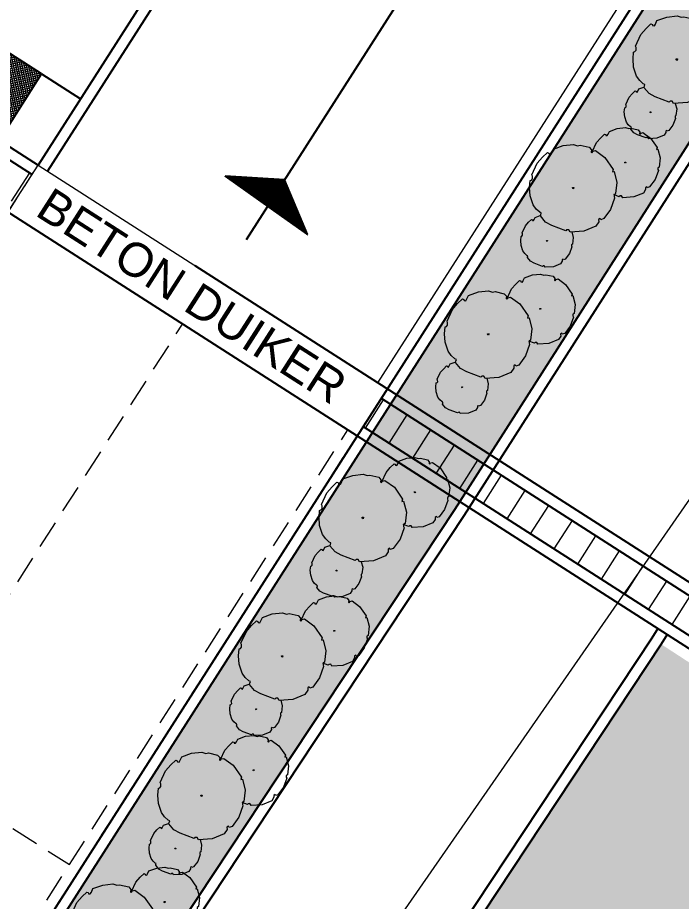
# Model space of a CAD drawing. Header units: inches. Extents: x 249 to 1192, y -18 to 440.
# Drawn here: x 971.83 to 977.75, y 65.97 to 73.85 of the extents above; entities that cross this region are included whole.
import ezdxf

# ---------------------------------------------------------------- set-up
doc = ezdxf.new("R2010")
doc.units = ezdxf.units.IN
doc.header["$MEASUREMENT"] = 0
doc.linetypes.add('CENTER2', pattern=[1.125, 0.75, -0.125, 0.125, -0.125])
doc.linetypes.add('DASHED2', pattern=[0.375, 0.25, -0.125])
for name, color, linetype, lineweight in [('ARSIR BETON', 8, 'Continuous', 0), ('DINDING', 6, 'Continuous', 0), ('DINDING2', 137, 'Continuous', 20), ('RENCANA JALAN', 13, 'Continuous', 15), ('TEXT (KET. RUANG)', 7, 'Continuous', 5), ('VEGETASI', 60, 'Continuous', 0)]:
    doc.layers.add(name, color=color, linetype=linetype, lineweight=lineweight)
for name, color, linetype in [('AS', 15, 'CENTER2'), ('KANSTEEN', 204, 'Continuous'), ('KOLOM', 5, 'Continuous'), ('RUMPUT', 86, 'Continuous'), ('SALURAN', 117, 'Continuous')]:
    doc.layers.add(name, color=color, linetype=linetype)
doc.styles.add('ATTR', font='romans.shx', dxfattribs={"width": 0.8, "height": 0.470416260033865})
doc.styles.get("Standard").update_dxf_attribs({"font": 'arial.ttf'})
pattern_1 = [(57.36874968947846, (0, 0), (-0.0535506494527033, 0.244197313478704), [0.046875, -0.30667839075]), (12.36874968947846, (0, 0), (-0.05355064946683093, 0.2441973135431277), [0.04687499999999999, -0.203125]), (102.3687496894784, (0, 0), (-0.2441973135431277, -0.05355064946683093), [0.04687499999999999, -0.203125])]

# ---------------------------------------------------------------- blocks, each defined once
blk = doc.blocks.new('TAPAK')
at = {"layer": 'RENCANA JALAN'}
blk.add_lwpolyline([(238.8186076660272, 246.4668074431007), (180.9058510639857, 163.0774370909467, 0.3362561549102545), (181.0457218854317, 159.6889200181071, 4.598988858042809)], format="xyb", dxfattribs=at)
blk = doc.blocks.new('K1')
at = {"layer": 'ARSIR BETON'}
h = blk.add_hatch(dxfattribs=at)
h.set_pattern_fill('ANSI37', color=256, scale=0.15, style=0)
h.set_pattern_definition([(45, (258.3748891430789, 277.1207513811261), (-0.01325825214724776, 0.01325825214724777), []), (135, (258.3748891430789, 277.1207513811261), (-0.01325825214724777, -0.01325825214724776), [])])
h.paths.add_polyline_path([(259.1248891430789, 277.170751381126), (259.1248891430789, 277.870751381126), (258.4248891430789, 277.870751381126), (258.4248891430789, 277.170751381126)])
at = {"layer": 'KOLOM'}
blk.add_lwpolyline([(258.4248891430789, 277.170751381126), (259.1248891430789, 277.170751381126), (259.1248891430789, 277.870751381126), (258.4248891430789, 277.870751381126)], close=True, dxfattribs=at)
for points in [[(258.7248891430789, 277.5707513811261), (258.8248891430789, 277.4707513811261)], [(258.7248891430789, 277.4707513811261), (258.8248891430789, 277.5707513811261)]]:
    blk.add_lwpolyline(points, dxfattribs=at)
blk = doc.blocks.new('LT1')
at = {"layer": 'DINDING2'}
h = blk.add_hatch(dxfattribs=at)
h.set_pattern_fill('_USER', color=23, scale=0.25, angle=90, style=0, pattern_type=0)
h.set_pattern_definition([(90, (711.4508492683333, 121.4074566602441), (-0.25, 1.530757942277972e-17), [])])
h.paths.add_polyline_path([(734.5723976631677, 121.707456660244), (734.5723976631679, 121.4074566602441), (738.4580808532253, 121.4074566602441), (738.4580808532253, 121.707456660244)])
h.paths.add_polyline_path([(730.8723023946515, 121.4074566602441), (730.8723023946515, 121.7074566602441), (729.4325683769544, 121.7074566602441), (729.4325683769544, 121.4074566602441)])
at = {"layer": 'DINDING'}
for points in [[(734.4723023946514, 121.8079693964919), (734.4723023946514, 130.1574566602391)], [(734.5723995026763, 121.8079693964919), (734.5723280599027, 130.1574566602391)], [(730.8723023946513, 122.5074566602391), (730.8723023946513, 129.8074566602391), (728.6825683721388, 129.8074566602391)]]:
    blk.add_lwpolyline(points, dxfattribs=at)
blk.add_lwpolyline([(734.5723976631677, 121.3074566602442), (730.8723023946513, 121.3074566602442), (730.8723023946513, 121.8079693964919), (734.5723976631677, 121.8079693964919)], close=True, dxfattribs=at)
at = {"layer": 'DINDING', "linetype": 'DASHED2'}
for points in [[(726.4977814917318, 109.2058021436947, 0.4060687869047299), (730.8723023946513, 113.7040523586333), (730.8723023946513, 121.7324566602396)], [(726.6009558502661, 105.5071456243841, 0.4060687869047362), (734.5723976631679, 113.7040523586333), (734.5723976631677, 121.7324566602393)], [(726.4977814917318, 107.355802143695, 0.3982590224401112), (732.7223023946511, 113.7040523586333), (732.722302394651, 121.3074566602442)], [(726.598164769396, 105.6072019717436, 0.4060687869047361), (734.4723023946515, 113.7040523586333), (734.4723023946514, 121.3074566602442)]]:
    blk.add_lwpolyline(points, format="xyb", dxfattribs=at)
blk.add_lwpolyline([(730.8723023946513, 116.7040523586333), (734.4723023946515, 116.7040523586333)], dxfattribs=at)
at = {"layer": 'KANSTEEN'}
for points in [[(725.4580811083894, 138.5069439239886), (728.9723023946514, 138.5069439239886, -0.4142135623730951), (730.9723023946514, 136.5069439239886), (730.9723023946514, 121.8079693964919)], [(725.4580811083894, 138.4069439239886), (728.8723023946513, 138.4069439239886, -0.4142135623730951), (730.8723023946513, 136.4069439239886), (730.8723023946513, 121.8079693964919)]]:
    blk.add_lwpolyline(points, format="xyb", dxfattribs=at)
blk.add_lwpolyline([(730.4580811083894, 122.5074566602391), (730.8723023946513, 122.5074566602391)], dxfattribs=at)
at = {"layer": 'SALURAN'}
for points in [[(729.5325683721386, 121.8079693964919), (730.8723023946513, 121.8079693964919)], [(732.5325683721386, 121.8079693964919), (738.9580811083842, 121.8079693964919)], [(729.4325683733518, 121.707456660244), (730.8723023946513, 121.707456660244)], [(734.5723976631677, 121.707456660244), (738.4580811083845, 121.707456660244)], [(734.5723976631677, 121.4074566602441), (738.4580811083845, 121.4074566602441)], [(729.5325683721386, 121.3074566602442), (738.3580811083846, 121.3074566602442)]]:
    blk.add_lwpolyline(points, dxfattribs=at)
at = {"layer": 'KOLOM'}
blk.add_blockref('K1', (471.3331919653104, -155.363294720887), dxfattribs=at)
at = {"layer": 'TEXT (KET. RUANG)'}
blk.add_text('BETON DUIKER', height=0.3014990433612379, dxfattribs=at).set_placement((731.0781867130355, 121.414722498059))
blk = doc.blocks.new('Tree Clump 3')
for points in [[(44.82099999999991, 34.55499999999984), (45.1239999999998, 34.47699999999986), (56.86099999999988, 42.37699999999995), (62.43600000000015, 49.14800000000014), (66.54399999999987, 55.16699999999992), (65.66399999999976, 56.67200000000003), (64.49000000000024, 56.67200000000003), (63.90300000000025, 58.55299999999988), (65.66399999999976, 60.05699999999979), (69.1850000000004, 62.31399999999985), (71.23900000000003, 73.59999999999991), (70.65199999999959, 84.88499999999976), (68.59799999999996, 89.02300000000014), (68.59799999999996, 92.0319999999997), (64.7829999999999, 101.4369999999999), (61.55600000000004, 103.3179999999998), (59.20800000000008, 102.5649999999996), (58.32799999999997, 103.3179999999998), (59.79500000000007, 104.8220000000001), (60.08899999999994, 107.4549999999999), (50.99199999999973, 116.4839999999999), (36.61400000000003, 123.2549999999997), (34.26699999999983, 122.1259999999997), (34.26699999999983, 124.0070000000001), (21.94300000000021, 125.136), (9.913000000000011, 121.75), (9.031999999999698, 119.8689999999997), (6.978000000000065, 119.4929999999999), (5.217999999999847, 119.8689999999997), (-6.226000000000113, 113.4739999999997), (-15.029, 104.4459999999999), (-15.61599999999999, 101.0599999999999), (-14.14800000000014, 100.6839999999997), (-15.029, 98.80299999999988), (-17.66999999999962, 98.42700000000013), (-21.77800000000025, 94.66499999999996), (-25.00499999999965, 80.74699999999984), (-23.53800000000047, 65.69999999999982), (-20.89699999999993, 64.57099999999991), (-20.60400000000027, 62.31399999999985), (-21.48399999999992, 61.18599999999969), (-17.40200000000004, 54.08300000000008)], [(-58.51800000000048, -10.8760000000002), (-66.31999999999971, -10.16100000000006), (-75.3430000000003, -12.70100000000048), (-76.00300000000016, -14.11100000000033), (-77.54300000000012, -14.39300000000003), (-78.86400000000003, -14.11100000000033), (-87.44700000000012, -18.9079999999999), (-94.04899999999998, -25.67900000000009), (-94.48900000000003, -28.2180000000003), (-93.38800000000037, -28.5), (-94.04899999999998, -29.91100000000006), (-96.029, -30.19300000000021), (-99.10999999999967, -33.01400000000012), (-101.5309999999999, -43.45299999999997), (-100.431, -54.73800000000006), (-98.44999999999982, -55.58500000000026), (-98.23000000000002, -57.27800000000002), (-98.88999999999987, -58.12400000000025), (-92.72800000000007, -68.84500000000025), (-89.20699999999988, -73.35900000000015), (-83.48499999999967, -76.74500000000012), (-82.60500000000002, -76.18000000000029), (-81.28499999999985, -75.61600000000021), (-80.404, -76.74500000000012), (-77.32300000000032, -79.2840000000001), (-73.36200000000008, -81.25900000000024), (-65.65999999999985, -82.38699999999994), (-58.83699999999999, -81.82300000000009), (-53.33600000000024, -80.41200000000003), (-53.11599999999999, -79.2840000000001), (-52.23499999999967, -78.1550000000002), (-50.03499999999985, -77.87300000000005), (-48.9340000000002, -78.1550000000002), (-40.13200000000006, -72.23000000000025), (-35.94999999999982, -67.15200000000004), (-32.86900000000014, -62.63800000000015), (-33.529, -61.51000000000022), (-34.40999999999985, -61.51000000000022), (-34.84999999999991, -60.09900000000016), (-33.529, -58.97000000000025), (-30.88800000000037, -57.27800000000002), (-29.56100000000015, -49.98400000000015)]]:
    blk.add_lwpolyline(points)
for points in [[(23.99699999999984, 77.73799999999983), (22.5300000000002, 76.98499999999967), (23.11699999999973, 76.23300000000017), (24.29100000000017, 76.23300000000017)], [(-16.50499999999965, 56.89599999999973), (-17.60500000000002, 54.54499999999962), (-20.17300000000023, 54.07499999999982), (-22.37400000000025, 54.54499999999962), (-36.67800000000034, 46.55200000000013), (-47.68199999999979, 35.26600000000008), (-48.41499999999996, 31.03399999999965), (-46.58100000000013, 30.56399999999985), (-47.68199999999979, 28.21300000000019), (-50.98300000000017, 27.74299999999994), (-56.11800000000039, 23.04099999999971), (-60.15200000000004, 5.641999999999825), (-58.31899999999996, -13.16600000000017), (-55.01699999999983, -14.57700000000023), (-54.65100000000029, -17.39800000000014), (-55.7510000000002, -18.8090000000002), (-45.48100000000022, -36.67700000000013), (-39.61300000000028, -44.20100000000048), (-30.07600000000002, -49.84300000000007), (-28.60899999999992, -48.90300000000002), (-26.40800000000036, -47.96300000000019), (-24.94100000000026, -49.84300000000007), (-19.80600000000004, -54.07500000000027), (-13.20400000000018, -57.36699999999996), (-0.3669999999997344, -59.24800000000005), (11.00399999999991, -58.30700000000002), (20.17300000000023, -55.95600000000036), (20.53999999999996, -54.07500000000027), (22.00699999999961, -52.19400000000019), (25.67500000000018, -51.72400000000016), (27.50900000000001, -52.19400000000019), (42.18000000000029, -42.32000000000016), (49.14899999999989, -33.85600000000022), (54.28399999999965, -26.33199999999988), (53.18399999999974, -24.45200000000023), (51.71699999999964, -24.45200000000023), (50.98300000000017, -22.10000000000036), (53.18399999999974, -20.22000000000025), (57.58500000000004, -17.39800000000014), (60.15300000000025, -3.291999999999916), (59.41899999999987, 10.8149999999996), (56.85199999999986, 15.98700000000008), (56.85199999999986, 19.7489999999998), (52.08300000000008, 31.50499999999965), (48.04899999999998, 33.85599999999977), (45.11400000000003, 32.91499999999996), (44.01399999999967, 33.85599999999977), (45.84799999999996, 35.73599999999988), (46.21500000000015, 39.02799999999979), (34.84500000000025, 50.3130000000001), (16.87199999999984, 58.77700000000004), (13.9380000000001, 57.36699999999973), (13.9380000000001, 59.71799999999985), (-1.467000000000098, 61.12800000000016)], [(1.101000000000113, 1.880999999999858), (-0.7330000000001746, 0.9399999999995998), (0, 0), (1.466999999999643, 0)], [(-64.779, -45.71000000000026), (-65.87999999999965, -46.27400000000011), (-65.4399999999996, -46.83900000000017), (-64.5590000000002, -46.83900000000017)]]:
    blk.add_lwpolyline(points, close=True)
at = {"style": 'ATTR', "width": 0.8, "flags": 9}
blk.add_attdef('ESTCODE', (0, 0), '', height=0.0005188074999999998, dxfattribs=at)

msp = doc.modelspace()

# ---------------------------------------------------------------- hatches: boundary and pattern name
at = {"layer": 'AS'}
h = msp.add_hatch(dxfattribs=at)
h.set_pattern_fill('ANSI31', color=256, scale=0.02, style=0)
h.set_pattern_definition([(45, (973.6813747364979, 71.91315726616617), (-0.001767766952966369, 0.001767766952966369), [])])
h.paths.add_polyline_path([(974.1842337588243, 72.07725783328365), (974.4156643513779, 71.91315726616617), (974.2114120095533, 72.40321556692669), (973.6813747364979, 72.43382024723888)])
at = {"layer": 'RUMPUT'}
h = msp.add_hatch(dxfattribs=at)
h.set_pattern_fill('GRASS', color=256, scale=0.25, angle=-32.63125031052153, style=0)
h.set_pattern_definition(pattern_1)
edge = h.paths.add_edge_path(flags=17)
edge.add_line((928.2641801358429, 87.77966679945874), (928.2102571162511, 87.69545095796715))
edge.add_line((928.2102571162511, 87.69545095796715), (927.4523145428277, 88.18075813429114))
edge.add_line((927.4523145428277, 88.18075813429114), (927.9376217191518, 88.93870070771442))
edge.add_line((927.9376217191518, 88.93870070771442), (944.9810419464964, 115.3713075449288))
edge.add_line((944.9810419464964, 115.3713075449288), (944.6881731201454, 115.5588301200329))
edge.add_line((944.6881731201454, 115.5588301200329), (940.4070226355534, 108.5805976980109))
edge.add_line((940.4070226355534, 108.5805976980109), (924.7936289507031, 90.12836316794235))
edge.add_line((924.7936289507031, 90.12836316794235), (906.9246372932737, 96.97757937312682))
edge.add_line((906.9246372932737, 96.97757937312682), (902.6198956972332, 99.28170147302345))
edge.add_line((902.6198956972332, 99.28170147302345), (887.5537847216924, 69.67303889785137))
edge.add_line((887.5537847216924, 69.67303889785137), (887.5839640358097, 69.65371522052908))
edge.add_line((887.5839640358097, 69.65371522052908), (891.466421446403, 75.71725580791895))
edge.add_line((891.466421446403, 75.71725580791895), (893.1507382762345, 74.6387954160869))
edge.add_line((893.1507382762345, 74.6387954160869), (895.8468892558133, 78.84958749066337))
edge.add_line((895.8468892558133, 78.84958749066337), (898.4575803420505, 77.17797388332485))
edge.add_line((898.4575803420505, 77.17797388332485), (900.9840555867966, 75.56028329557753))
edge.add_line((900.9840555867966, 75.56028329557753), (903.1766002224103, 74.15640695535856))
edge.add_line((903.1766002224103, 74.15640695535856), (906.0370060762891, 72.32490212008338))
edge.add_line((906.0370060762891, 72.32490212008338), (908.5634813210349, 70.70721153233623))
edge.add_line((908.5634813210349, 70.70721153233623), (911.0899565657808, 69.08952094458907))
edge.add_arc((911.5752637421049, 69.84746351801277), 0.8999999999999068, 237.3687496894809, 417.3687496894814)
edge.add_line((912.060570918429, 70.60540609143649), (909.5340956736832, 72.22309667918358))
edge.add_line((909.5340956736832, 72.22309667918358), (907.0076204289373, 73.84078726693082))
edge.add_line((907.0076204289373, 73.84078726693082), (905.4287087104201, 74.85175724624926))
edge.add_line((905.4287087104201, 74.85175724624926), (904.4811451841913, 75.45847785467842))
edge.add_line((904.4811451841913, 75.45847785467842), (901.9546699394457, 77.07616844242597))
edge.add_line((901.9546699394457, 77.07616844242597), (899.4281946946996, 78.69385903017334))
edge.add_line((899.4281946946996, 78.69385903017334), (896.8175036084624, 80.36547263751206))
edge.add_line((896.8175036084624, 80.36547263751206), (899.5136545880416, 84.57626471208866))
edge.add_line((899.5136545880416, 84.57626471208866), (897.8293377582106, 85.65472510392057))
edge.add_line((897.8293377582106, 85.65472510392057), (901.711795168804, 91.71826569131034))
edge.add_line((901.711795168804, 91.71826569131034), (903.396111998635, 90.63980529947843))
edge.add_line((903.396111998635, 90.63980529947843), (906.0922629782137, 94.85059737405518))
edge.add_line((906.0922629782137, 94.85059737405518), (921.3353302881803, 85.09053082797953))
edge.add_line((921.3353302881803, 85.09053082797953), (926.4724966191636, 81.8012266328933))
edge.add_line((926.4724966191636, 81.8012266328933), (923.7225291895686, 77.50638515495434))
edge.add_line((923.7225291895686, 77.50638515495434), (919.4630514694381, 70.79575980628869))
edge.add_line((919.4630514694381, 70.79575980628869), (919.6768221338964, 70.6588834238465))
edge.add_line((919.6768221338964, 70.6588834238465), (925.0547665600768, 78.97698642392996))
edge.add_arc((932.3615963517668, 73.22370576023272), 9.300000000000063, 66.3350080141156, 141.7836714338509, ccw=False)
edge.add_line((936.0945068641443, 81.74165029554075), (936.5596564253326, 82.46811112825382))
edge.add_line((936.5596564253326, 82.46811112825382), (928.2641801358429, 87.77966679945874))
edge = h.paths.add_edge_path()
edge.add_arc((902.0036540352788, 51.04019550044824), 2.899999999999944, 21.48045213667681, 57.36874968948014)
edge.add_line((903.5674216034345, 53.48245490370259), (886.5721298860624, 64.36446275412109))
edge.add_line((886.5721298860624, 64.36446275412109), (889.2682808656411, 68.575254828697))
edge.add_line((889.2682808656411, 68.575254828697), (887.5537847216924, 69.67303889785137))
edge.add_line((887.5537847216924, 69.67303889785137), (884.8649772892379, 64.38886223630908))
edge.add_line((884.8649772892379, 64.38886223630908), (899.8177184374615, 52.38925393144922))
edge.add_line((899.8177184374615, 52.38925393144922), (892.7388052037916, 34.03850843705635))
edge.add_line((892.7388052037916, 34.03850843705635), (893.045840120689, 33.8974270920169))
edge.add_line((893.045840120689, 33.8974270920169), (904.7022274439962, 52.10212843513062))
edge = h.paths.add_edge_path()
edge.add_arc((936.7399936000423, 45.06376926786742), 1.89999999999996, 57.36874968947894, 147.3687496894797)
edge.add_line((935.1398926117033, 46.08830664010732), (918.367172414215, 19.89302387901222))
edge.add_line((918.367172414215, 19.89302387901222), (918.7450692695429, 19.62800377191144))
edge.add_line((918.7450692695429, 19.62800377191144), (936.7549778665605, 42.71331442345686))
edge.add_line((936.7549778665605, 42.71331442345686), (952.0053637954163, 30.06494154661328))
edge.add_line((952.0053637954163, 30.06494154661328), (952.4805707531593, 32.5023109921315))
edge.add_line((952.4805707531593, 32.5023109921315), (994.0278929164667, 85.51311961030572))
edge.add_line((994.0278929164667, 85.51311961030572), (953.000433015902, 112.1961135678978))
edge.add_line((953.000433015902, 112.1961135678978), (949.1372720901161, 114.3550084164287))
edge.add_line((949.1372720901161, 114.3550084164287), (945.2741111643297, 116.5139032649596))
edge.add_line((945.2741111643297, 116.5139032649596), (940.4070226355534, 108.5805976980109))
edge.add_line((940.4070226355534, 108.5805976980109), (924.7936289507031, 90.12836316794235))
edge.add_line((924.7936289507031, 90.12836316794235), (906.9246372932737, 96.97757937312682))
edge.add_line((906.9246372932737, 96.97757937312682), (902.6198956972332, 99.28170147302345))
edge.add_line((902.6198956972332, 99.28170147302345), (887.5537847216924, 69.67303889785137))
edge.add_line((887.5537847216924, 69.67303889785137), (887.5839640358097, 69.65371522052908))
edge.add_line((887.5839640358097, 69.65371522052908), (891.466421446403, 75.71725580791895))
edge.add_line((891.466421446403, 75.71725580791895), (893.1507382762345, 74.6387954160869))
edge.add_line((893.1507382762345, 74.6387954160869), (895.8468892558133, 78.84958749066337))
edge.add_line((895.8468892558133, 78.84958749066337), (898.4575803420505, 77.17797388332485))
edge.add_line((898.4575803420505, 77.17797388332485), (900.9840555867966, 75.56028329557753))
edge.add_line((900.9840555867966, 75.56028329557753), (903.1766002224103, 74.15640695535856))
edge.add_line((903.1766002224103, 74.15640695535856), (906.0370060762891, 72.32490212008338))
edge.add_line((906.0370060762891, 72.32490212008338), (908.5634813210349, 70.70721153233623))
edge.add_line((908.5634813210349, 70.70721153233623), (911.0899565657808, 69.08952094458907))
edge.add_arc((911.5752637421049, 69.84746351801277), 0.8999999999999068, 237.3687496894809, 417.3687496894814)
edge.add_line((912.060570918429, 70.60540609143649), (909.5340956736832, 72.22309667918358))
edge.add_line((909.5340956736832, 72.22309667918358), (907.0076204289373, 73.84078726693082))
edge.add_line((907.0076204289373, 73.84078726693082), (905.4287087104201, 74.85175724624926))
edge.add_line((905.4287087104201, 74.85175724624926), (904.4811451841913, 75.45847785467842))
edge.add_line((904.4811451841913, 75.45847785467842), (901.9546699394457, 77.07616844242597))
edge.add_line((901.9546699394457, 77.07616844242597), (899.4281946946996, 78.69385903017334))
edge.add_line((899.4281946946996, 78.69385903017334), (896.8175036084624, 80.36547263751206))
edge.add_line((896.8175036084624, 80.36547263751206), (899.5136545880416, 84.57626471208866))
edge.add_line((899.5136545880416, 84.57626471208866), (897.8293377582106, 85.65472510392057))
edge.add_line((897.8293377582106, 85.65472510392057), (901.711795168804, 91.71826569131034))
edge.add_line((901.711795168804, 91.71826569131034), (903.396111998635, 90.63980529947843))
edge.add_line((903.396111998635, 90.63980529947843), (906.0922629782137, 94.85059737405518))
edge.add_line((906.0922629782137, 94.85059737405518), (921.3353302881803, 85.09053082797953))
edge.add_line((921.3353302881803, 85.09053082797953), (926.4724966191636, 81.8012266328933))
edge.add_line((926.4724966191636, 81.8012266328933), (923.7225291895686, 77.50638515495434))
edge.add_line((923.7225291895686, 77.50638515495434), (919.4630514694381, 70.79575980628869))
edge.add_line((919.4630514694381, 70.79575980628869), (919.6768221338964, 70.6588834238465))
edge.add_line((919.6768221338964, 70.6588834238465), (925.0547665600768, 78.97698642392996))
edge.add_arc((932.3615963517668, 73.22370576023272), 9.300000000000063, 66.3350080141156, 141.7836714338509, ccw=False)
edge.add_line((936.0945068641443, 81.74165029554075), (936.5596564253326, 82.46811112825382))
edge.add_line((936.5596564253326, 82.46811112825382), (928.2641801358429, 87.77966679945874))
edge.add_line((928.2641801358429, 87.77966679945874), (928.2102571162511, 87.69545095796715))
edge.add_line((928.2102571162511, 87.69545095796715), (927.4523145428277, 88.18075813429114))
edge.add_line((927.4523145428277, 88.18075813429114), (927.9376217191518, 88.93870070771442))
edge.add_line((927.9376217191518, 88.93870070771442), (944.9810419464964, 115.3713075449288))
edge.add_line((944.9810419464964, 115.3713075449288), (944.8968261050047, 115.4252305645203))
edge.add_line((944.8968261050047, 115.4252305645203), (945.3821332813288, 116.1831731379438))
edge.add_line((945.3821332813288, 116.1831731379438), (945.0378815538876, 115.2746288968673))
edge.add_line((945.0378815538876, 115.2746288968673), (966.3961127163827, 101.4809171293647))
edge.add_line((966.3961127163827, 101.4809171293647), (987.2184795251612, 88.14845053534901))
edge.add_line((987.2184795251612, 88.14845053534901), (987.7848094723097, 89.0329327735874))
edge.add_line((987.7848094723097, 89.0329327735874), (987.302433925307, 88.09412145713429))
edge.add_line((987.302433925307, 88.09412145713429), (987.9761557069371, 87.66273134038346))
edge.add_line((987.9761557069371, 87.66273134038346), (989.8828169332337, 86.56062110194841))
edge.add_line((989.8828169332337, 86.56062110194841), (990.4566952614961, 86.19316942314298))
edge.add_line((990.4566952614961, 86.19316942314298), (978.5775728439762, 67.60634550868166))
edge.add_line((978.5775728439762, 67.60634550868166), (977.5716846833689, 68.26077967617172))
edge.add_line((977.5716846833689, 68.26077967617172), (973.9826760007685, 62.8408073817882))
edge.add_arc((963.9830200851626, 69.08097359424411), 11.78697555735094, 271.6088435800943, 328.0342658814109, ccw=False)
edge.add_line((964.3139503599157, 57.29864453998494), (963.9111392153795, 57.18526117887534))
edge.add_line((963.9111392153795, 57.18526117887534), (963.6031439829555, 56.90197414856324))
edge.add_line((963.6031439829555, 56.90197414856324), (962.2875738019668, 54.94786372696018))
edge.add_line((962.2875738019668, 54.94786372696018), (966.4964052996177, 52.25296809585404))
edge.add_line((966.4964052996177, 52.25296809585404), (961.5354874971927, 44.50511067863346))
edge.add_line((961.5354874971927, 44.50511067863346), (959.0090122524455, 46.12280126638152))
edge.add_line((959.0090122524455, 46.12280126638152), (955.8275540965428, 41.15406661838088))
edge.add_line((955.8275540965428, 41.15406661838088), (953.0774800973729, 36.85905870231281))
edge.add_line((953.0774800973729, 36.85905870231281), (937.7645309722823, 46.66387025620645))
h = msp.add_hatch(dxfattribs=at)
h.set_pattern_fill('GRASS', color=256, scale=0.25, angle=-32.63125031052153, style=0)
h.set_pattern_definition(pattern_1)
edge = h.paths.add_edge_path()
edge.add_line((896.8175036084624, 80.36547263751206), (899.5136545880416, 84.57626471208866))
edge.add_line((899.5136545880416, 84.57626471208866), (897.8293377582106, 85.65472510392057))
edge.add_line((897.8293377582106, 85.65472510392057), (901.711795168804, 91.71826569131034))
edge.add_line((901.711795168804, 91.71826569131034), (903.396111998635, 90.63980529947843))
edge.add_line((903.396111998635, 90.63980529947843), (906.0922629782137, 94.85059737405518))
edge.add_line((906.0922629782137, 94.85059737405518), (921.3353302881803, 85.09053082797953))
edge.add_line((921.3353302881803, 85.09053082797953), (926.4724966191636, 81.8012266328933))
edge.add_line((926.4724966191636, 81.8012266328933), (923.7225291895686, 77.50638515495397))
edge.add_line((923.7225291895686, 77.50638515495397), (919.4630514694381, 70.79575980628869))
edge.add_line((919.4630514694381, 70.79575980628869), (919.6768221338964, 70.6588834238465))
edge.add_line((919.6768221338964, 70.6588834238465), (925.0547665600768, 78.97698642392993))
edge.add_arc((932.3615963517669, 73.22370576023259), 9.300000000000214, 66.33500801411651, 141.7836714338508, ccw=False)
edge.add_line((936.0945068641443, 81.74165029554075), (936.5596564253326, 82.46811112825382))
edge.add_line((936.5596564253326, 82.46811112825382), (928.2641801358429, 87.77966679945874))
edge.add_line((928.2641801358429, 87.77966679945874), (928.2102571162511, 87.69545095796715))
edge.add_line((928.2102571162511, 87.69545095796715), (927.4523145428277, 88.18075813429114))
edge.add_line((927.4523145428277, 88.18075813429114), (927.9376217191518, 88.93870070771442))
edge.add_line((927.9376217191518, 88.93870070771442), (944.9810419464964, 115.3713075449288))
edge.add_line((944.9810419464964, 115.3713075449288), (944.8968261050047, 115.4252305645203))
edge.add_line((944.8968261050047, 115.4252305645203), (945.3821332813288, 116.1831731379438))
edge.add_line((945.3821332813288, 116.1831731379438), (946.1400758547525, 115.6978659616198))
edge.add_line((946.1400758547525, 115.6978659616198), (987.7311629355854, 88.94914873724179))
edge.add_line((987.7311629355854, 88.94914873724179), (987.7848094723097, 89.0329327735874))
edge.add_line((987.7848094723097, 89.0329327735874), (988.5427520457331, 88.54762559726345))
edge.add_line((988.5427520457331, 88.54762559726345), (987.9761557069371, 87.66273134038346))
edge.add_line((987.9761557069371, 87.66273134038346), (989.8828169332337, 86.56062110194841))
edge.add_line((989.8828169332337, 86.56062110194841), (990.4566952614961, 86.19316942314298))
edge.add_line((990.4566952614961, 86.19316942314298), (978.5775728439764, 67.60634550868144))
edge.add_line((978.5775728439764, 67.60634550868144), (977.5716846833689, 68.26077967617147))
edge.add_line((977.5716846833689, 68.26077967617147), (973.9826760007685, 62.84080738178788))
edge.add_arc((963.983020085164, 69.08097359424208), 11.78697555734887, 271.6088435800879, 328.03426588141446, ccw=False)
edge.add_line((964.3139503599157, 57.29864453998494), (963.9111392153795, 57.18526117887534))
edge.add_line((963.9111392153795, 57.18526117887534), (963.6031439829555, 56.90197414856324))
edge.add_line((963.6031439829555, 56.90197414856324), (962.2875738019668, 54.94786372696018))
edge.add_line((962.2875738019668, 54.94786372696018), (966.4964052996177, 52.25296809585404))
edge.add_line((966.4964052996177, 52.25296809585404), (961.5354874971927, 44.50511067863346))
edge.add_line((961.5354874971927, 44.50511067863346), (959.0090122524455, 46.12280126638152))
edge.add_line((959.0090122524455, 46.12280126638152), (955.8275540965428, 41.15406661838088))
edge.add_line((955.8275540965428, 41.15406661838088), (953.0774800973729, 36.85905870231281))
edge.add_line((953.0774800973729, 36.85905870231281), (937.7645309722823, 46.66387025620645))
edge.add_arc((936.7399936000423, 45.06376926786742), 1.89999999999996, 57.36874968947894, 147.3687496894797)
edge.add_line((935.1398926117033, 46.08830664010732), (918.367172414215, 19.89302387901222))
edge.add_line((918.367172414215, 19.89302387901222), (918.7450692695429, 19.62800377191144))
edge.add_line((918.7450692695429, 19.62800377191144), (936.7549778665605, 42.71331442345686))
edge.add_line((936.7549778665605, 42.71331442345686), (952.0053637954163, 30.0649415466133))
edge.add_line((952.0053637954163, 30.0649415466133), (952.4805707531593, 32.50231099213147))
edge.add_line((952.4805707531593, 32.50231099213147), (994.0278929164667, 85.51311961030571))
edge.add_line((994.0278929164667, 85.51311961030571), (953.000433015902, 112.1961135678978))
edge.add_line((953.000433015902, 112.1961135678978), (949.1372720901161, 114.3550084164287))
edge.add_line((949.1372720901161, 114.3550084164287), (945.2741111643297, 116.5139032649596))
edge.add_line((945.2741111643297, 116.5139032649596), (940.4070226355534, 108.5805976980109))
edge.add_line((940.4070226355534, 108.5805976980109), (924.7936289507031, 90.12836316794235))
edge.add_line((924.7936289507031, 90.12836316794235), (906.9246372932737, 96.97757937312682))
edge.add_line((906.9246372932737, 96.97757937312682), (902.6198956972332, 99.28170147302345))
edge.add_line((902.6198956972332, 99.28170147302345), (887.5537847216924, 69.67303889785137))
edge.add_line((887.5537847216924, 69.67303889785137), (887.5839640358097, 69.65371522052908))
edge.add_line((887.5839640358097, 69.65371522052908), (891.466421446403, 75.71725580791895))
edge.add_line((891.466421446403, 75.71725580791895), (893.1507382762345, 74.6387954160869))
edge.add_line((893.1507382762345, 74.6387954160869), (895.8468892558133, 78.84958749066337))
edge.add_line((895.8468892558133, 78.84958749066337), (898.4575803420505, 77.17797388332485))
edge.add_line((898.4575803420505, 77.17797388332485), (900.9840555867966, 75.56028329557753))
edge.add_line((900.9840555867966, 75.56028329557753), (903.1766002224103, 74.15640695535856))
edge.add_line((903.1766002224103, 74.15640695535856), (906.0370060762891, 72.32490212008338))
edge.add_line((906.0370060762891, 72.32490212008338), (908.5634813210349, 70.70721153233623))
edge.add_line((908.5634813210349, 70.70721153233623), (911.0899565657808, 69.08952094458907))
edge.add_arc((911.5752637421049, 69.84746351801277), 0.8999999999999068, 237.3687496894809, 417.3687496894814)
edge.add_line((912.060570918429, 70.60540609143649), (909.5340956736832, 72.22309667918358))
edge.add_line((909.5340956736832, 72.22309667918358), (907.0076204289373, 73.84078726693082))
edge.add_line((907.0076204289373, 73.84078726693082), (905.4287087104201, 74.85175724624926))
edge.add_line((905.4287087104201, 74.85175724624926), (904.4811451841913, 75.45847785467842))
edge.add_line((904.4811451841913, 75.45847785467842), (901.9546699394457, 77.07616844242597))
edge.add_line((901.9546699394457, 77.07616844242597), (899.4281946946996, 78.69385903017334))
edge.add_line((899.4281946946996, 78.69385903017334), (896.8175036084624, 80.36547263751206))
h = msp.add_hatch(dxfattribs=at)
h.set_pattern_fill('GRASS', color=256, scale=0.25, angle=-32.63125031052153, style=0)
h.set_pattern_definition([(57.36874968947846, (946.6950640297133, 59.44038352770902), (-0.0535506494527033, 0.244197313478704), [0.046875, -0.30667839075]), (12.36874968947846, (946.6950640297133, 59.44038352770902), (-0.05355064946683093, 0.2441973135431277), [0.04687499999999999, -0.203125]), (102.3687496894784, (946.6950640297133, 59.44038352770902), (-0.2441973135431277, -0.05355064946683093), [0.04687499999999999, -0.203125])])
h.paths.add_polyline_path([(951.0929356970677, 72.15442500618153), (950.4192089651353, 72.58580916291415), (947.8309040247395, 68.54344877132091), (947.0725251668545, 69.02903529859793), (946.6950640297133, 68.43952440815721), (947.3692270461074, 68.0078609004716, 0.4142135623730763), (948.6124767958553, 68.28049629757123)])
h.paths.add_polyline_path([(951.4161973317499, 72.65928824998524), (950.7424705998177, 73.0906724067179), (950.4192089651353, 72.58580916291415), (951.0929356970677, 72.15442500618153)])
h.paths.add_polyline_path([(956.5128047855328, 69.39803145778868), (956.1009550324164, 69.66173697818425), (955.7546362472013, 69.16955938419302), (956.1885996139094, 68.89169461777162)])
h.paths.add_polyline_path([(956.1885996139094, 68.89169461777162), (955.7546362472013, 69.16955938419302), (954.6659432623902, 67.62234243629713, -0.3470456809087943), (955.081911959477, 67.16329304100053)])
h.paths.add_polyline_path([(955.7546362472013, 69.16955938419302), (955.5119256895506, 69.32496584838657), (954.4052380351185, 67.59656427161627, -0.1333163793512849), (954.6659432623902, 67.62234243629713)])
h.paths.add_polyline_path([(956.1009550324164, 69.66173697818425), (955.836130861174, 69.83130268840351), (955.5119256895506, 69.32496584838657), (955.7546362472013, 69.16955938419302)])
h.paths.add_polyline_path([(954.7609053475384, 66.6619516444407, -0.3716875890354605), (954.1469364997448, 66.88474600604472), (952.9017548240435, 65.11513214912357, 0.247484684943028), (953.1645263429751, 64.31607226318263), (953.8337979820692, 64.70175447303717), (953.6012748887997, 64.8508651058604)])
h.paths.add_polyline_path([(954.1469364997448, 66.88474600604472, -0.1111664472685552), (954.0842314231788, 67.09522287505499), (953.0314667883383, 65.4510371397763, 0.1008432264730215), (952.9017548240435, 65.11513214912358)])
h.paths.add_polyline_path([(953.8337979820692, 64.70175447303717), (953.1645263429751, 64.31607226318263, 0.04962639062587899), (953.30463224471, 64.2053702568739), (957.7600479006137, 61.35258791275734, 0.09237669964147373), (961.1041373412555, 59.77243346191681), (961.4067792595504, 60.20506350075181, -0.06384559191717412), (959.4841784071124, 61.07832168180992)])
h.paths.add_polyline_path([(972.1446636118769, 64.0469248140406), (975.7290232971872, 69.4596212745389), (975.9228541853025, 69.76290130314364), (975.0901526922897, 70.29607627505408), (970.8427235566755, 63.66253022046568, -0.3369761985311009), (961.4067792595504, 60.20506350075181), (961.1041373412555, 59.7724334619168, 0.3239620115407754)])
h.paths.add_polyline_path([(980.4877950159381, 76.9054955467912), (979.6610721403979, 77.43484243717445), (975.0901526922898, 70.29607627505409), (975.9228541853025, 69.76290130314365)])

# ---------------------------------------------------------------- linework, layer by layer
msp.add_lwpolyline([(973.8709049977709, 71.87141885472062), (981.1095174122012, 83.17653196466058, 0.4142135623730961), (979.5948763172034, 90.08347501881583), (959.3502196099491, 103.0460364670653, 0.4142135623730845), (952.443276555794, 101.5313953720677), (937.4169489113216, 78.063591886814)], format="xyb")
at = {"layer": 'AS'}
msp.add_lwpolyline([(974.1842337588243, 72.07725783328365), (974.4156643513779, 71.91315726616617), (974.2114120095533, 72.40321556692669), (973.6813747364979, 72.43382024723888), (974.1842337588243, 72.07725783328365)], close=True, dxfattribs=at)
at = {"layer": 'KANSTEEN'}
for points in [[(980.6234474774121, 76.93530266041442), (975.8113805629912, 69.40603936474882), (972.2268538441363, 63.99309066899628, -0.4290879277590552), (957.7047511921752, 61.27132937659305), (953.2516527620596, 64.12262801159557, -0.4142135623730619), (952.9487245430599, 65.50401662242655), (955.806368098546, 69.96702441633215), (956.6485265134614, 69.42779422041656), (953.7369599383841, 64.88057058501909), (959.536537014483, 61.16146210523459, 0.4095506448891871), (970.759136952734, 63.71419127850231), (979.6313093777701, 77.57056416510318)], [(980.4877950159381, 76.9054955467912), (975.729023297187, 69.45962127453876), (972.1446636118768, 64.04692481404042, -0.4291826639585308), (957.7600479006137, 61.3525879127573), (953.3046322447101, 64.20537025687383, -0.414213562373033), (953.0314667883382, 65.45103713977612), (955.836130861174, 69.83130268840351), (956.5128047855328, 69.39803145778868), (953.6012748887997, 64.8508651058604), (959.4841784071124, 61.07832168180992, 0.4095791428736346), (970.8418690859982, 63.66119600643814), (979.6610721403979, 77.43484243717445)]]:
    msp.add_lwpolyline(points, format="xyb", close=True, dxfattribs=at)
for points in [[(977.5418249677981, 68.39975178265954), (977.4878606776384, 68.31531585182108), (973.9036956846514, 62.9029133937503, -0.2453192679028253), (964.3099760409766, 57.39856553271906, 0.239029466686969), (963.5201911776877, 56.95782065336163), (962.1474743639578, 54.91882625353281), (966.3582664385344, 52.22267527395408), (961.5051946752927, 44.64324953971657), (958.9787194305457, 46.26094012746462), (955.7433382550513, 41.20798963797245), (953.0471872754729, 36.99719756339593), (937.818453991874, 46.74808609769799, 0.4142135623730865), (935.0556767702119, 46.1422296596989), (935.0556767702119, 46.1422296596989), (918.2852268319681, 19.95049254189556)], [(977.6260859395138, 68.34589931154147), (977.5716846833689, 68.26077967617172), (973.9875164526998, 62.84837232891795, -0.2453014755722566), (964.3139503599157, 57.29864453998494, 0.2390294666869749), (963.6031439829555, 56.90197414856324), (962.2875738019662, 54.94786372696052), (966.4964052996175, 52.25296809585404), (961.5354874971927, 44.50511067863344), (959.0090122524456, 46.12280126638152), (955.8275540965428, 41.15406661838087), (953.0774800973728, 36.85905870231281), (937.7645309722824, 46.66387025620645, 0.4142135623730755), (935.1398926117034, 46.08830664010735), (918.3694426734596, 19.89656952230398)]]:
    msp.add_lwpolyline(points, format="xyb", dxfattribs=at)

# ---------------------------------------------------------------- block references
at = {"rotation": 327.3687496894794}
msp.add_blockref('LT1', (290.820152466427, 364.0609846809285), dxfattribs=at)
at = {"layer": 'DINDING'}
msp.add_blockref('TAPAK', (754.7025369303853, -154.3074801053276), dxfattribs=at)
at = {"layer": 'VEGETASI', "xscale": -0.006504851152951111, "yscale": 0.006504851155916089, "zscale": 0.006504851154693019, "rotation": 279.292132324138}
for p in [(977.7068487194334, 73.4714599161282), (976.7830840785118, 72.32500465958685), (976.0251516898662, 71.01916947089461), (974.9047398965452, 69.3837470067889), (974.1866688043547, 68.14780455850655), (973.4664186752082, 66.90497165342163), (972.672944610426, 65.72912424782663)]:
    msp.add_blockref('Tree Clump 3', p, dxfattribs=at)

doc.saveas('drawing.dxf')
